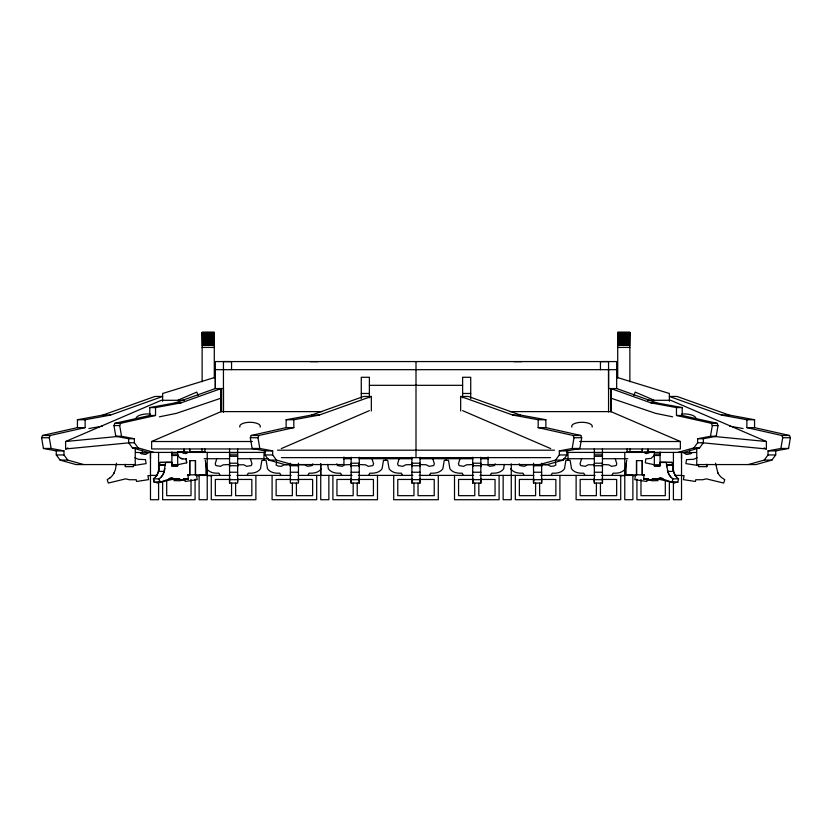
<?xml version="1.0" encoding="UTF-8"?>
<svg xmlns="http://www.w3.org/2000/svg" width="832" height="832" viewBox="0 0 832 832"><rect width="100%" height="100%" fill="white"/><g stroke="black" fill="none" stroke-linecap="round" stroke-linejoin="round"><path stroke-width="1.25" d="M150.478 458.723L150.478 452.41L150.478 499.72L158.59 499.72L158.59 481.801M206.284 474.874L206.284 463.642L206.294 474.874L187.439 474.833L189.738 474.833L189.738 460.647L195.468 460.647L195.468 474.874L195.468 460.647M189.738 451.61L189.738 449.29L189.738 451.61L205.015 451.61M207.23 475.394L207.23 452.41M154.055 452.41L138.185 447.918L134.378 442.79L134.378 438.734L128.648 438.734L115.804 436.29L113.963 425.568L114.868 423.322L149.802 415.47L149.802 407.586L175.25 402.896L215.332 388.565L215.332 369.668L616.668 369.668M221.073 388.565L221.073 411.684L221.073 388.565L180.991 402.896L155.532 407.586L149.802 407.586M223.444 411.986L223.444 361.566L231.556 361.598M237.661 448.937L237.65 483.059L229.549 483.059L229.549 448.937M229.549 483.059L229.549 477.797M263.983 460.346L264.004 452.41M290.358 463.216L290.347 483.059L298.459 483.059L298.459 463.216M320.736 475.405L320.736 463.85M351.135 481.478L351.135 478.868L351.135 483.059L359.247 483.059L359.247 457.246M351.135 466.679L351.135 463.216L359.247 463.216L359.247 466.679M411.923 481.478L411.923 478.868L411.923 483.059L420.035 483.059L420.035 457.246M411.923 466.679L411.923 463.216L420.035 463.216L420.035 466.679M472.732 481.478L472.732 478.868L472.732 483.059L480.844 483.059L480.834 457.246M472.732 466.679L472.732 463.216L480.834 463.216L480.834 466.679M533.541 481.478L533.541 478.868L533.541 483.059L541.653 483.059L541.642 463.216M533.541 466.679L533.541 464.37M541.642 466.679L541.642 464.37M594.35 481.478L594.35 478.868L594.35 483.059L602.451 483.059L602.451 448.937M594.35 466.679L594.35 463.216L602.451 463.216L602.451 466.679M608.556 411.986L608.556 361.566L600.444 361.598M610.927 388.565L610.927 411.684L610.927 388.565L651.009 402.896L676.468 407.586L682.198 407.586L682.198 415.47L717.132 423.322L718.037 425.568L716.196 436.29L703.352 438.734L697.622 438.734L697.622 442.79L693.815 447.918L677.945 452.41M624.77 469.019L624.77 499.73L632.882 499.72L632.882 475.394L601.557 475.405M625.706 474.874L625.716 463.642L625.716 474.874L644.561 474.833L642.262 474.833L642.262 460.647L636.532 460.647L636.532 474.874L636.532 460.647M636.927 479.242L636.927 499.72L669.365 499.72L669.365 481.801M642.262 451.61L642.262 449.29L642.262 451.61L626.985 451.61M681.522 458.723L681.522 452.41L681.522 499.72L673.41 499.72L673.41 481.801M706.805 466.679L706.805 464.37L706.805 466.679L698.526 466.658L698.693 465.577L685.89 463.611L686.514 459.659L693.971 459.254L697.081 457.673M166.13 462.405L171.86 462.405L171.86 465.878L177.715 465.847L177.601 451.61L188.188 452.109L186.212 453.648L182.988 452.899L182.499 451.61L182.988 452.899M626.714 460.346L625.31 468.78C622.627 472.69 617.448 473.481 613.028 473.158L611.957 475.394M660.14 451.942L660.015 465.847L654.285 465.847L654.399 451.61L643.812 452.109L645.788 453.648L649.012 452.899L649.501 451.61M504.244 464.454L503.693 468.78C501.01 472.69 495.83 473.481 491.41 473.158L490.339 475.394M312.78 463.85L312.062 465.587L307.507 466.336L304.699 464.797L298.459 464.578M495.186 463.85L494.468 465.587L489.902 466.336L487.094 464.786L480.854 464.578M691.756 452.41L691.07 453.7L686.514 454.449L683.706 452.91L696.384 452.41M171.86 465.878L171.86 462.405L159.952 462.405L158.09 472.607A15.288 10.816 -90 0 1 155.459 476.986L153.431 478.858L154.18 482.248L159.91 482.248L172.162 478.067L174.866 478.93M165.682 462.405L163.831 472.607A15.288 10.816 90 0 1 161.2 476.986L159.172 478.858L153.431 478.858L154.19 482.248L159.921 482.248L159.172 478.858L159.702 478.442M644.041 474.833L643.614 478.837L652.111 480.678L657.842 480.678L658.029 478.93M652.111 480.678L652.298 478.93L662.875 478.93L652.298 478.93M116.459 463.216L115.461 469.435L113.828 473.418M539.656 464.568L555.526 460.075L559.333 454.948L559.333 450.892L572.177 448.458L574.018 437.726L573.113 435.49L538.179 427.627L538.179 419.744L512.72 415.054L460.668 396.448L460.668 410.987M559.333 450.892L567.018 450.892L579.862 448.458L581.703 437.726L580.798 435.49L545.865 427.627L538.179 427.627M697.622 438.734L710.466 436.29L712.306 425.568L711.402 423.322L676.468 415.47L676.468 407.586M768.03 450.892L780.874 448.458L782.714 437.726L781.81 435.49L746.876 427.627L746.876 419.744L721.417 415.054L669.365 396.448L677.05 396.448L729.102 415.054L754.562 419.744L754.562 427.627L789.495 435.49L790.4 437.726L788.559 448.458L775.715 450.892L768.03 450.892L768.03 454.948L764.223 460.075L748.353 464.568M654.098 455.478L654.347 454.064L660.088 454.064L659.838 455.478L654.098 455.478L651.061 458.442L645.788 458.858L645.351 462.81L654.399 464.766L660.14 464.766M159.245 468.624L158.85 470.309M164.788 469.477L164.975 468.624M657.134 478.93L659.828 478.057L672.079 482.248L677.82 482.248L678.569 478.858L676.53 476.986A15.288 10.816 90 0 1 673.91 472.607L672.048 462.405L660.14 462.405L660.14 465.878L654.285 465.847M164.351 471.099L164.59 470.309M216.736 458.723L215.207 463.85L215.925 465.587L220.48 466.336L223.288 464.797L229.528 464.578M276.65 461.802L276.12 465.067L278.19 466.066L281.31 466.336L284.118 464.797L290.358 464.578M399.142 458.723L397.602 463.85L398.32 465.587L402.875 466.336L405.683 464.797L411.923 464.578M459.961 458.723L458.432 463.85L459.15 465.587L463.705 466.336L466.513 464.797L472.753 464.578M581.578 458.723L580.039 463.85L580.757 465.587L585.322 466.336L588.12 464.797L594.36 464.797M83.647 464.568L67.777 460.075L63.97 454.948L63.97 450.892L56.285 450.892L43.441 448.458L41.6 437.726L42.505 435.49L77.438 427.627L85.124 427.627L85.124 419.744L110.583 415.054L162.635 396.448L154.95 396.448L102.898 415.054L77.438 419.744L77.438 427.627M63.97 450.892L51.126 448.458L49.286 437.726L50.19 435.49L85.124 427.627M134.378 438.734L121.534 436.29L119.694 425.568L120.598 423.322L155.532 415.47L155.532 407.586M292.344 464.568L276.474 460.075L272.667 454.948L272.667 450.892L264.982 450.892L252.138 448.458L250.297 437.726L251.202 435.49L286.135 427.627L293.821 427.627L293.821 419.744L319.28 415.054L371.332 396.448L371.332 410.987M272.667 450.892L259.823 448.458L257.982 437.726L258.887 435.49L293.821 427.627M633.859 395.294L635.242 392.101L653.858 400.119M247.114 475.405L248.186 473.169C252.606 473.481 257.785 472.69 260.468 468.78L261.872 460.346L266.115 460.346L267.519 468.78C270.202 472.69 275.382 473.481 279.802 473.158L280.873 475.394M307.944 475.405L309.015 473.169C313.435 473.481 318.614 472.69 321.298 468.78M368.722 475.394L369.803 473.158C374.223 473.481 379.402 472.69 382.075 468.78L383.479 460.346L387.681 460.346L389.095 468.78C391.768 472.69 396.947 473.481 401.367 473.158L402.449 475.394M429.51 475.394L430.591 473.158C435.001 473.481 440.18 472.69 442.863 468.78L444.267 460.346L448.51 460.346L449.914 468.78C452.598 472.69 457.777 473.481 462.197 473.158L463.268 475.394M551.127 475.394L552.198 473.158C556.618 473.481 561.798 472.69 564.481 468.78L565.885 460.346L570.128 460.346L571.532 468.78C574.215 472.69 579.394 473.481 583.814 473.169L584.886 475.405M488.062 456.976L488.062 464.568L547.342 464.568L563.212 460.075L567.018 454.948L567.018 450.892M566.623 452.41L683.675 452.41L699.546 447.918L703.352 442.79L703.352 438.734M696.758 448.105L696.758 464.568L756.038 464.568L771.909 460.075L775.715 454.948L775.715 450.892M110.115 477.797L107.245 479.669L108.306 483.059L125.632 478.868L129.438 479.742L136.282 479.742L136.552 481.478L148.564 479.638L147.95 475.634L150.478 475.634M359.247 464.578L365.487 464.786L368.295 466.336L372.85 465.587L373.568 463.85L372.029 458.723M420.035 464.578L426.275 464.786L429.073 466.336L433.638 465.587L434.356 463.85L432.817 458.723M541.642 464.578L547.882 464.797L550.69 466.336L553.81 466.066L555.88 465.067L555.35 461.802M602.472 464.578L608.712 464.797L611.52 466.336L616.075 465.587L616.793 463.85L615.264 458.723M634.306 452.41L639.6 452.109M129.854 442.759L65.614 448.958L65.614 441.511L161.325 400.296L184.475 400.296M178.142 400.119L196.758 392.101L198.141 395.294M65.614 448.958L67.964 447.949M258.773 448.958L151.632 448.958L151.632 441.511L221.073 411.611L322.327 411.611M281.32 448.573L369.387 410.654M286.135 427.627L286.135 419.744L311.594 415.054L363.646 396.448L371.332 396.448M221.073 398.154L176.405 413.348L159.38 416.822M215.332 377.281L162.635 393.474L162.635 401.253M156.946 483.059L174.273 478.868M177.902 455.478L172.162 455.478L171.912 454.064L171.86 464.766L177.601 464.766L186.649 462.81L186.212 458.858C182.79 459.482 177.882 458.162 177.653 454.064L171.912 454.064L171.86 451.942M173.961 478.93L174.158 480.678L179.889 480.678L188.386 478.837L187.949 474.833M88.93 428.542L102.346 426.161M65.614 441.511L118.29 436.426M202.134 332.446L214.292 332.446M617.708 332.446L629.866 332.446M202.134 332.665L214.292 332.665M617.708 332.665L629.866 332.665M202.134 332.956L214.292 332.956M617.708 332.956L629.866 332.956M202.134 333.33L214.292 333.33M617.708 333.33L629.866 333.33M202.134 333.778L214.292 333.778M617.708 333.778L629.866 333.778M202.134 334.308L214.292 334.308M617.708 334.308L629.866 334.308M202.134 334.911L214.292 334.911M617.708 334.911L629.866 334.911M202.134 335.577L214.292 335.577M617.708 335.577L629.866 335.577M202.134 336.315L214.292 336.315M617.708 336.315L629.866 336.315M202.134 337.126L214.292 337.126M617.708 337.126L629.866 337.126M202.134 337.99L214.292 337.99M617.708 337.99L629.866 337.99M202.134 338.915L214.292 338.915M617.708 338.915L629.866 338.915M202.134 339.893L214.292 339.893M617.708 339.893L629.866 339.893M202.134 340.912L214.292 340.912M617.708 340.912L629.866 340.912M202.134 341.983L214.292 341.983M617.708 341.983L629.866 341.983M202.134 343.096L214.292 343.096M617.708 343.096L629.866 343.096M202.134 344.24L214.292 344.24M617.708 344.24L629.866 344.24M202.134 345.415L214.292 345.415M617.708 345.415L629.866 345.415M202.134 347.433L214.292 347.433M617.708 347.433L629.866 347.433M310.024 361.629L318.136 361.639M513.864 361.639L521.976 361.629M369.387 385.32L462.613 385.32M215.332 388.565L223.444 388.565L223.444 411.902M682.198 407.586L656.75 402.896L616.668 388.565L608.556 388.565L608.556 369.668M361.275 393.474L369.387 393.474M462.613 393.474L470.725 393.474M460.668 396.448L468.354 396.448L520.406 415.054L545.865 419.744L545.865 427.627M647.525 400.296L670.675 400.296L766.386 441.511L766.386 448.958L702.146 442.759M175.25 402.896L180.991 402.896M651.009 402.896L656.75 402.896M509.673 411.611L610.927 411.611L680.368 441.511L680.368 448.958L573.227 448.958M102.898 415.054L110.583 415.054M311.594 415.054L319.28 415.054M512.72 415.054L520.406 415.054M721.417 415.054L729.102 415.054M149.802 415.47L155.532 415.47M676.468 415.47L682.198 415.47M77.438 419.744L85.124 419.744M286.135 419.744L293.821 419.744M538.179 419.744L545.865 419.744M746.876 419.744L754.562 419.744M114.868 423.322L120.598 423.322M711.402 423.322L717.132 423.322M113.963 425.568L119.694 425.568M712.306 425.568L718.037 425.568M746.876 427.627L754.562 427.627M42.505 435.49L50.19 435.49M251.202 435.49L258.887 435.49M573.113 435.49L580.798 435.49M781.81 435.49L789.495 435.49M115.804 436.29L121.534 436.29M710.466 436.29L716.196 436.29M41.6 437.726L49.286 437.726M250.297 437.726L257.982 437.726M574.018 437.726L581.703 437.726M782.714 437.726L790.4 437.726M151.632 441.511L252.325 441.511M579.675 441.511L680.368 441.511M128.648 438.734L128.648 442.79L134.378 442.79M697.622 442.79L703.352 442.79M128.648 442.79L132.454 447.918L138.185 447.918M693.815 447.918L699.546 447.918M43.441 448.458L51.126 448.458M252.138 448.458L259.823 448.458M572.177 448.458L579.862 448.458M780.874 448.458L788.559 448.458M277.545 450.195L554.455 450.195M192.4 452.109L197.694 452.41M135.616 452.41L148.294 452.91L145.486 454.449L140.93 453.7L140.244 452.41M265.377 452.41L148.325 452.41L132.454 447.918M229.549 452.754L237.661 452.754M594.339 452.754L602.451 452.754M229.549 454.875L237.661 454.875M594.339 454.875L602.451 454.875M56.285 450.892L56.285 454.948L63.97 454.948M264.982 450.892L264.982 454.948L272.667 454.948M559.333 454.948L567.018 454.948M768.03 454.948L775.715 454.948M229.549 456.29L237.65 456.29M594.35 456.29L602.451 456.29M281.434 457.642L550.566 457.642M204.235 458.723L229.528 458.723M237.64 458.723L268.237 458.723M343.46 458.723L351.135 458.723M359.247 458.723L411.923 458.723M420.035 458.723L472.753 458.723M480.854 458.723L488.53 458.723M563.763 458.723L594.36 458.723M602.472 458.723L627.765 458.723M56.285 454.948L60.091 460.075L67.777 460.075M264.982 454.948L268.788 460.075L276.474 460.075M555.526 460.075L563.212 460.075M764.223 460.075L771.909 460.075M159.952 462.405L171.86 462.405M672.048 462.405L660.14 462.405L665.87 462.405M177.59 464.766L171.86 464.766L171.985 465.847L177.715 465.847M237.64 464.797L243.88 464.797L246.678 466.336L251.243 465.587L251.961 463.85L250.422 458.723M666.536 464.922L672.266 464.922L666.536 464.922L668.169 472.607A15.288 10.816 -90 0 0 670.8 476.986L672.828 478.858L678.569 478.858M229.549 465.722L237.65 465.722M290.358 465.722L298.459 465.722M351.135 465.722L359.247 465.722M411.923 465.722L420.035 465.722M472.732 465.722L480.834 465.722M533.541 465.722L541.642 465.722M594.35 465.722L602.451 465.722M158.517 471.422L164.247 471.422M667.753 471.422L673.483 471.422M229.549 472.233L237.65 472.233M290.358 472.233L298.459 472.233M351.135 472.233L359.247 472.233M411.923 472.233L420.035 472.233M472.732 472.233L480.844 472.233M533.541 472.233L541.642 472.233M594.35 472.233L602.451 472.233M150.478 475.394L157.425 475.394M230.443 475.405L199.118 475.405L199.118 499.73L207.23 499.72L207.23 469.019M236.891 475.405L291.2 475.405M298.158 475.405L352.009 475.394M358.374 475.394L412.818 475.394M419.182 475.394L473.616 475.394M479.991 475.394L533.842 475.405M540.8 475.405L595.109 475.405M674.575 475.394L681.522 475.394M199.118 475.634L196.602 475.634L197.215 479.638L185.193 481.478L184.922 479.742L180.367 479.742M207.23 475.686L212.326 475.675M619.674 475.675L624.77 475.686M632.882 475.634L635.398 475.634L634.785 479.638L646.807 481.478L647.078 479.742L651.633 479.742M681.522 475.634L684.05 475.634L683.436 479.638L695.448 481.478L695.718 479.742L702.562 479.742L706.368 478.868L723.694 483.059L724.755 479.669L721.885 477.797A15.288 15.288 0 0 1 717.777 472.68L715.541 463.216M169.874 478.057L172.162 478.067M659.838 478.067L662.126 478.057M179.702 478.93L169.135 478.93L179.702 478.93L179.889 480.678M170.529 479.45L174.377 479.45M230.308 479.45L215.342 479.45L215.342 495.664L231.556 495.664L231.556 483.194M238.098 479.45L251.826 479.45L251.826 495.664L235.612 495.664L235.612 483.194M291.117 479.45L276.141 479.45L276.141 495.664L292.365 495.664L292.365 483.194M297.658 479.45L312.634 479.45L312.634 495.664L296.41 495.664L296.41 483.194M351.915 479.45L336.95 479.45L336.95 495.664L353.163 495.664L353.163 483.194M358.467 479.45L373.433 479.45L373.433 495.664L357.219 495.664L357.219 483.194M412.724 479.45L397.758 479.45L397.758 495.664L413.972 495.664L413.972 483.194M419.276 479.45L434.242 479.45L434.242 495.664L418.028 495.664L418.028 483.194M473.533 479.45L458.567 479.45L458.567 495.664L474.781 495.664L474.781 483.194M480.074 479.45L495.05 479.45L495.05 495.664L478.837 495.664L478.837 483.194M534.342 479.45L519.366 479.45L519.366 495.664L535.59 495.664L535.59 483.194M540.883 479.45L555.859 479.45L555.859 495.664L539.635 495.664L539.635 483.194M593.902 479.45L580.174 479.45L580.174 495.664L596.388 495.664L596.388 483.194M601.692 479.45L616.658 479.45L616.658 495.664L600.444 495.664L600.444 483.194M657.623 479.45L661.471 479.45M298.459 479.669L290.358 479.669L290.358 478.868M351.135 479.669L359.247 479.669L359.247 478.868L359.247 483.059M411.923 479.669L420.035 479.669L420.035 478.868L420.035 483.059M472.732 479.669L480.844 479.669L480.844 478.868L480.844 483.059M533.541 479.669L541.642 479.669L541.642 478.868L541.653 483.059M237.65 479.669L229.549 479.669L229.549 478.868M594.35 479.669L602.451 479.669L602.451 478.868L602.451 483.059M677.81 482.248L672.079 482.248L672.828 478.858L672.298 478.442M713.71 436.426L766.386 441.511M729.654 426.161L743.07 428.542M672.62 416.822L655.595 413.348L610.927 398.154M180.939 458.442L182.728 458.858M657.727 478.868L675.054 483.059M268.788 460.075L284.658 464.568L343.938 464.568L343.938 456.976M60.091 460.075L75.962 464.568L135.242 464.568L135.242 448.105M616.668 377.281L669.365 393.474L669.365 401.253M764.036 447.949L766.386 448.958M462.613 410.654L550.68 448.573M134.919 457.673L138.029 459.254L145.486 459.659L146.11 463.611L133.307 465.577L133.474 466.658L125.195 466.679L125.195 464.37M533.541 464.578L527.301 464.797L524.493 466.336L519.938 465.587L519.22 463.85M351.135 464.578L344.895 464.797L342.087 466.336L337.532 465.587L336.814 463.85M510.702 468.78C513.386 472.69 518.565 473.481 522.985 473.169L524.056 475.405M717.777 472.68L718.172 473.418M341.661 475.394L340.579 473.158C336.159 473.481 330.98 472.69 328.307 468.78L327.756 464.454M220.043 475.394L218.972 473.158C214.552 473.481 209.373 472.69 206.69 468.78L205.286 460.346M667.41 470.309L667.649 471.099M673.15 470.309L672.755 468.624M159.162 478.858L159.91 482.248M666.734 466.825L666.318 462.405M186.212 458.858L186.649 462.81M689.634 450.091L689.634 452.41M673.41 452.41L673.41 471.567M665.309 480.698L665.309 495.664L640.983 495.664L640.983 479.45M642.262 460.647L642.262 474.874M630.011 448.937L630.011 452.41M629.866 381.742L629.866 332.27L617.708 332.311L617.708 378.019M627.141 448.937L627.141 452.41M624.77 452.41L624.77 475.394M620.714 475.394L620.714 499.72L576.118 499.72L576.118 475.394M616.668 388.565L616.668 361.566L215.332 361.566L215.332 388.502M602.451 477.797L602.451 479.242M600.444 361.566L600.444 369.668M594.339 448.937L594.35 483.059M567.996 452.41L568.017 460.346M559.905 475.405L559.905 499.72L515.32 499.72L515.32 475.405M533.541 463.216L533.541 483.059M511.264 463.85L511.264 499.72L503.152 499.72L503.152 475.394M499.096 475.394L499.096 499.72L454.511 499.72L454.511 475.394M472.732 457.246L472.732 483.059M470.725 398.663L470.725 377.281L462.613 377.281L462.613 397.831M446.378 458.723L446.399 460.346M438.298 475.394L438.298 499.72L393.702 499.72L393.702 475.394M416 361.566L416 385.112M416 385.32L416 457.642M411.923 457.246L411.923 483.059M385.601 458.723L385.58 460.346M377.489 475.394L377.489 499.72L332.894 499.72L332.894 475.394M369.387 397.831L369.387 377.281L361.275 377.281L361.275 398.663M351.135 457.246L351.135 483.059M328.848 475.394L328.848 499.72L320.736 499.72L320.736 463.913M316.68 475.405L316.68 499.72L272.095 499.72L272.095 475.405M298.459 464.37L298.459 466.679M298.459 478.868L298.459 481.478M290.358 464.37L290.358 466.679M255.882 475.394L255.882 499.72L211.286 499.72L211.286 475.394M237.65 466.679L237.65 463.216L229.549 463.216L229.549 466.679M237.65 478.868L237.65 481.478M231.556 361.566L231.556 369.668M214.292 378.019L214.292 332.27L202.134 332.27L202.134 381.742M204.859 448.937L204.859 452.41M201.989 448.937L201.989 452.41M195.073 479.242L195.062 499.72L162.635 499.72L162.635 481.801M191.017 479.45L191.017 495.664L166.691 495.664L166.691 480.698M189.738 460.647L189.738 474.874M158.59 452.41L158.579 471.567M142.366 450.091L142.366 452.41M114.223 472.68A15.371 15.371 0 0 1 110.094 477.818M676.53 476.996A15.371 10.868 -90 0 1 673.629 471.869M681.793 413.993A12.158 4.815 0 0 1 696.062 418.735M158.371 471.869A15.371 10.868 90 0 1 155.47 476.996M135.938 418.735A12.158 4.815 0 0 1 150.207 413.993M670.8 476.996A15.371 10.868 90 0 1 667.898 471.869M571.844 427.097A10.306 4.077 0 0 1 581.984 422.292A10.306 4.077 0 0 1 592.114 427.097M164.102 471.869A15.371 10.868 -90 0 1 161.2 476.996M239.886 427.097A10.306 4.077 0 0 1 250.016 422.292A10.306 4.077 0 0 1 260.156 427.097M184.007 449.29L184.007 451.61L184.007 449.29M647.993 449.29L647.993 451.61L647.993 449.29M165.464 464.922L159.734 464.922L165.464 464.922M188.386 478.837L183.799 478.837L188.386 478.837M648.201 478.837L643.614 478.837L648.201 478.837"/></g></svg>
